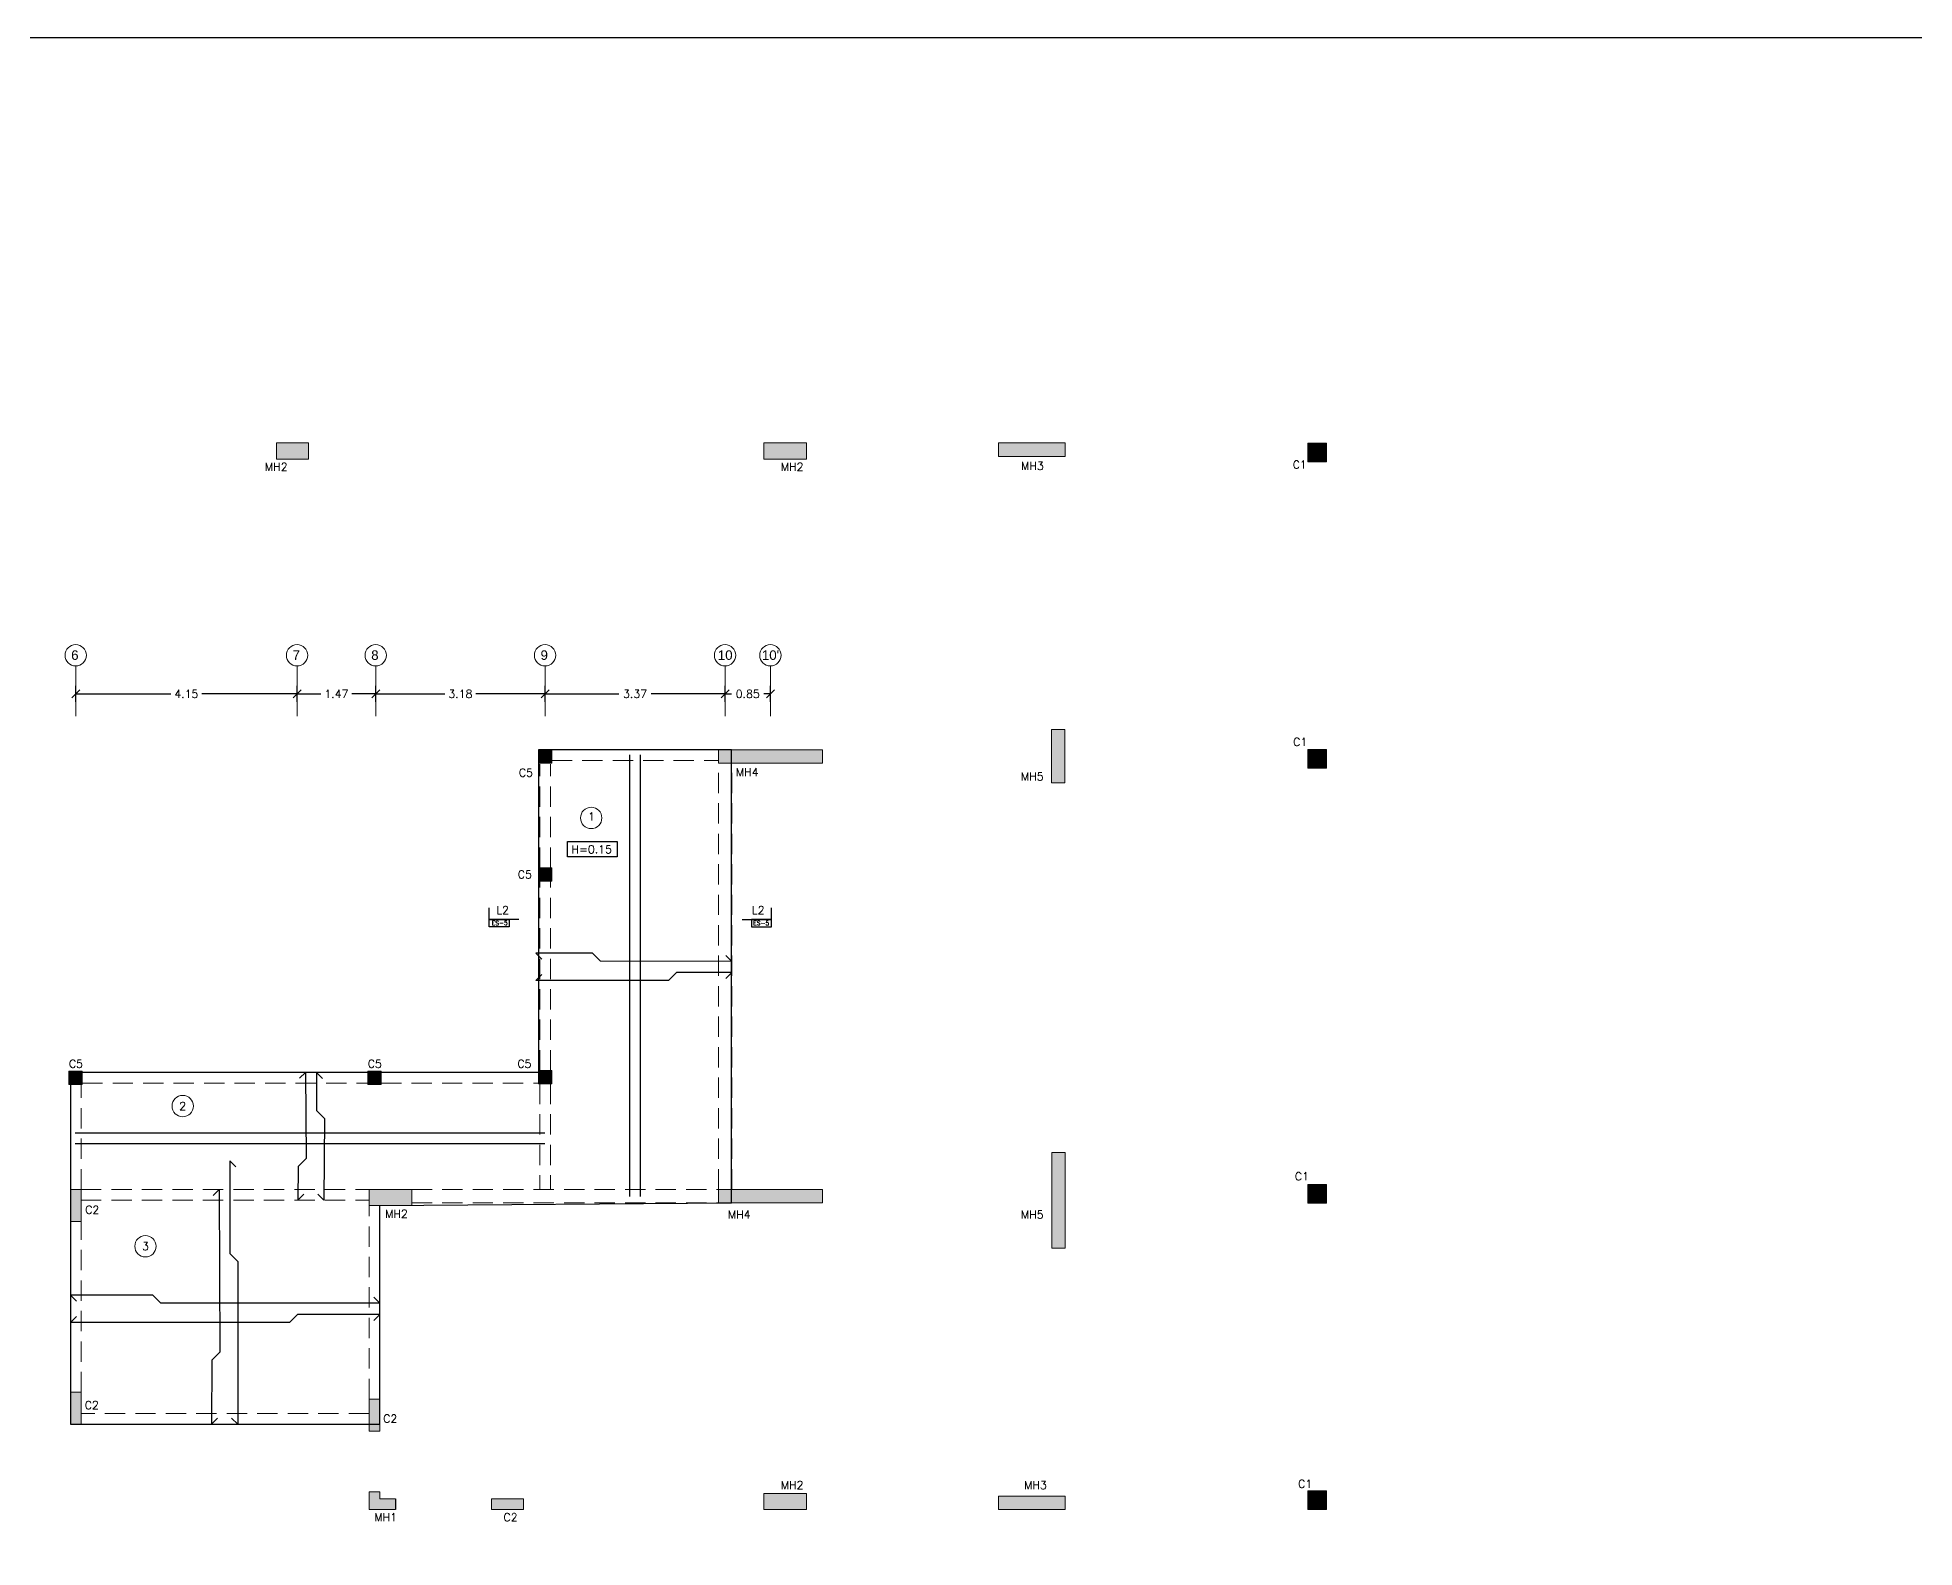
# Model space of a CAD drawing. Header units: metres. Extents: x -44 to 358, y -246 to 48.
# Drawn here: x 74.7 to 109.89, y -40.73 to -12.43 of the extents above; entities that cross this region are included whole.
import ezdxf
from ezdxf.enums import TextEntityAlignment as Align

# ---------------------------------------------------------------- set-up
doc = ezdxf.new("R2010")
doc.units = ezdxf.units.M
doc.header["$LTSCALE"] = 0.3
doc.header["$PDMODE"] = 3
doc.linetypes.add('Grid Line 1_2_', pattern=[22.225, 12.7, -3.175, 3.175, -3.175])
doc.linetypes.add('HIDDEN', pattern=[9.525, 6.35, -3.175])
for name, color, linetype, lineweight in [('0-S-GRID', 1, 'Continuous', 9), ('0-S-GRID-IDEN', 1, 'Continuous', 9), ('Columnas', 7, 'Continuous', 18), ('VIGAS', 1, 'HIDDEN', 15)]:
    doc.layers.add(name, color=color, linetype=linetype, lineweight=lineweight)
for name, color, linetype in [('ACERO', 5, 'Continuous'), ('BP', 3, 'Continuous'), ('DIMTEXTO', 4, 'Continuous'), ('HATCH', 8, 'Continuous'), ('TEXTOS', 4, 'Continuous')]:
    doc.layers.add(name, color=color, linetype=linetype)
doc.styles.add('Arial_2', font='arial.ttf', dxfattribs={"height": 0.2})
doc.styles.add('SMPLEX', font='simplex.shx')
doc.dimstyles.new('DIM-75', dxfattribs={"dimscale": 0.75, "dimtxt": 0.2, "dimasz": 0.2, "dimexe": 0.2, "dimexo": 0.2, "dimgap": 0.1, "dimtad": 0, "dimtih": 1, "dimtoh": 1, "dimzin": 0, "dimdsep": 46, "dimtxsty": 'SMPLEX', "dimblk1": 'OBLIQUE', "dimblk2": 'OBLIQUE', "dimsah": 1, "dimcen": 0.2, "dimclrd": 4, "dimclre": 4, "dimclrt": 4, "dimadec": 0, "dimazin": 0, "dimtfac": 1, "dimtmove": 0, "dimatfit": 3, "dimldrblk": 'OBLIQUE', "dimfxl": 0.2, "dimfxlon": 1, "dimtfill": 1, "dimtolj": 1, "dimtzin": 0, "dimarcsym": 0})

# ---------------------------------------------------------------- blocks, each defined once
blk = doc.blocks.new('_OBLIQUE')
at = {"color": 0, "linetype": 'ByBlock'}
blk.add_line((-0.5, -0.5), (0.5, 0.5), dxfattribs=at)
blk = doc.blocks.new('*D1046')
at = {"layer": 'DEFPOINTS', "color": 0, "ltscale": 0.05, "transparency": 16777216}
for p in [(79.567, -24.729), (75.416, -25.146), (79.567, -25.146)]:
    blk.add_point(p, dxfattribs=at)
at = {"layer": 'DIMTEXTO', "color": 4, "lineweight": -2, "ltscale": 0.05, "transparency": 16777216}
for p, q in [((75.416, -24.879), (75.416, -24.579)), ((79.567, -24.879), (79.567, -24.579)), ((75.416, -24.729), (77.202, -24.729)), ((79.567, -24.729), (77.781, -24.729))]:
    blk.add_line(p, q, dxfattribs=at)
at = {"layer": 'DIMTEXTO', "color": 4, "lineweight": -2, "ltscale": 0.05, "transparency": 16777216, "xscale": 0.15, "yscale": 0.15, "zscale": 0.15, "rotation": 180}
blk.add_blockref('_OBLIQUE', (75.416, -24.729), dxfattribs=at)
at = {"layer": 'DIMTEXTO', "color": 4, "lineweight": -2, "ltscale": 0.05, "transparency": 16777216, "xscale": 0.15, "yscale": 0.15, "zscale": 0.15}
blk.add_blockref('_OBLIQUE', (79.567, -24.729), dxfattribs=at)
at = {"layer": 'DIMTEXTO', "color": 4, "ltscale": 0.05, "transparency": 16777216, "insert": (77.491, -24.729), "char_height": 0.15, "attachment_point": 5, "style": 'SMPLEX', "bg_fill": 3, "box_fill_scale": 1.1, "bg_fill_color": 256, "bg_fill_true_color": 13158600, "bg_fill_transparency": 0}
blk.add_mtext('\\A1;4.15', dxfattribs=at)
blk = doc.blocks.new('*D1042')
at = {"layer": 'DEFPOINTS', "color": 0, "ltscale": 0.2, "transparency": 16777216}
for p in [(81.041, -24.729), (79.567, -25.146), (81.041, -25.146)]:
    blk.add_point(p, dxfattribs=at)
at = {"layer": 'DIMTEXTO', "color": 4, "lineweight": -2, "ltscale": 0.2, "transparency": 16777216}
for p, q in [((79.567, -24.879), (79.567, -24.579)), ((81.041, -24.879), (81.041, -24.579)), ((79.567, -24.729), (80.015, -24.729)), ((81.041, -24.729), (80.593, -24.729))]:
    blk.add_line(p, q, dxfattribs=at)
at = {"layer": 'DIMTEXTO', "color": 4, "lineweight": -2, "ltscale": 0.2, "transparency": 16777216, "xscale": 0.15, "yscale": 0.15, "zscale": 0.15, "rotation": 180}
blk.add_blockref('_OBLIQUE', (79.567, -24.729), dxfattribs=at)
at = {"layer": 'DIMTEXTO', "color": 4, "lineweight": -2, "ltscale": 0.2, "transparency": 16777216, "xscale": 0.15, "yscale": 0.15, "zscale": 0.15}
blk.add_blockref('_OBLIQUE', (81.041, -24.729), dxfattribs=at)
at = {"layer": 'DIMTEXTO', "color": 4, "ltscale": 0.2, "transparency": 16777216, "insert": (80.304, -24.729), "char_height": 0.15, "attachment_point": 5, "style": 'SMPLEX', "bg_fill": 3, "box_fill_scale": 1.1, "bg_fill_color": 256, "bg_fill_true_color": 13158600, "bg_fill_transparency": 0}
blk.add_mtext('\\A1;1.47', dxfattribs=at)
blk = doc.blocks.new('*D1043')
at = {"layer": 'DEFPOINTS', "color": 0, "ltscale": 0.2, "transparency": 16777216}
for p in [(84.216, -24.729), (81.041, -25.146), (84.216, -25.146)]:
    blk.add_point(p, dxfattribs=at)
at = {"layer": 'DIMTEXTO', "color": 4, "lineweight": -2, "ltscale": 0.2, "transparency": 16777216}
for p, q in [((81.041, -24.879), (81.041, -24.579)), ((84.216, -24.879), (84.216, -24.579)), ((81.041, -24.729), (82.339, -24.729)), ((84.216, -24.729), (82.918, -24.729))]:
    blk.add_line(p, q, dxfattribs=at)
at = {"layer": 'DIMTEXTO', "color": 4, "lineweight": -2, "ltscale": 0.2, "transparency": 16777216, "xscale": 0.15, "yscale": 0.15, "zscale": 0.15, "rotation": 180}
blk.add_blockref('_OBLIQUE', (81.041, -24.729), dxfattribs=at)
at = {"layer": 'DIMTEXTO', "color": 4, "lineweight": -2, "ltscale": 0.2, "transparency": 16777216, "xscale": 0.15, "yscale": 0.15, "zscale": 0.15}
blk.add_blockref('_OBLIQUE', (84.216, -24.729), dxfattribs=at)
at = {"layer": 'DIMTEXTO', "color": 4, "ltscale": 0.2, "transparency": 16777216, "insert": (82.629, -24.729), "char_height": 0.15, "attachment_point": 5, "style": 'SMPLEX', "bg_fill": 3, "box_fill_scale": 1.1, "bg_fill_color": 256, "bg_fill_true_color": 13158600, "bg_fill_transparency": 0}
blk.add_mtext('\\A1;3.18', dxfattribs=at)
blk = doc.blocks.new('*D1044')
at = {"layer": 'DEFPOINTS', "color": 0, "ltscale": 0.2, "transparency": 16777216}
for p in [(87.591, -24.729), (84.216, -25.146), (87.591, -25.146)]:
    blk.add_point(p, dxfattribs=at)
at = {"layer": 'DIMTEXTO', "color": 4, "lineweight": -2, "ltscale": 0.2, "transparency": 16777216}
for p, q in [((84.216, -24.879), (84.216, -24.579)), ((87.591, -24.879), (87.591, -24.579)), ((84.216, -24.729), (85.6, -24.729)), ((87.591, -24.729), (86.207, -24.729))]:
    blk.add_line(p, q, dxfattribs=at)
at = {"layer": 'DIMTEXTO', "color": 4, "lineweight": -2, "ltscale": 0.2, "transparency": 16777216, "xscale": 0.15, "yscale": 0.15, "zscale": 0.15, "rotation": 180}
blk.add_blockref('_OBLIQUE', (84.216, -24.729), dxfattribs=at)
at = {"layer": 'DIMTEXTO', "color": 4, "lineweight": -2, "ltscale": 0.2, "transparency": 16777216, "xscale": 0.15, "yscale": 0.15, "zscale": 0.15}
blk.add_blockref('_OBLIQUE', (87.591, -24.729), dxfattribs=at)
at = {"layer": 'DIMTEXTO', "color": 4, "ltscale": 0.2, "transparency": 16777216, "insert": (85.904, -24.729), "char_height": 0.15, "attachment_point": 5, "style": 'SMPLEX', "bg_fill": 3, "box_fill_scale": 1.1, "bg_fill_color": 256, "bg_fill_true_color": 13158600, "bg_fill_transparency": 0}
blk.add_mtext('\\A1;3.37', dxfattribs=at)
blk = doc.blocks.new('*D1045')
at = {"layer": 'DEFPOINTS', "color": 0, "ltscale": 0.2, "transparency": 16777216}
for p in [(88.441, -24.729), (87.591, -25.146), (88.441, -25.146)]:
    blk.add_point(p, dxfattribs=at)
at = {"layer": 'DIMTEXTO', "color": 4, "lineweight": -2, "ltscale": 0.2, "transparency": 16777216}
for p, q in [((87.591, -24.879), (87.591, -24.579)), ((88.441, -24.879), (88.441, -24.579)), ((87.591, -24.729), (87.712, -24.729)), ((88.441, -24.729), (88.32, -24.729))]:
    blk.add_line(p, q, dxfattribs=at)
at = {"layer": 'DIMTEXTO', "color": 4, "lineweight": -2, "ltscale": 0.2, "transparency": 16777216, "xscale": 0.15, "yscale": 0.15, "zscale": 0.15, "rotation": 180}
blk.add_blockref('_OBLIQUE', (87.591, -24.729), dxfattribs=at)
at = {"layer": 'DIMTEXTO', "color": 4, "lineweight": -2, "ltscale": 0.2, "transparency": 16777216, "xscale": 0.15, "yscale": 0.15, "zscale": 0.15}
blk.add_blockref('_OBLIQUE', (88.441, -24.729), dxfattribs=at)
at = {"layer": 'DIMTEXTO', "color": 4, "ltscale": 0.2, "transparency": 16777216, "insert": (88.016, -24.729), "char_height": 0.15, "attachment_point": 5, "style": 'SMPLEX', "bg_fill": 3, "box_fill_scale": 1.1, "bg_fill_color": 256, "bg_fill_true_color": 13158600, "bg_fill_transparency": 0}
blk.add_mtext('\\A1;0.85', dxfattribs=at)
blk = doc.blocks.new('A$C29cb555f')
at = {"layer": 'HATCH'}
h = blk.add_hatch(color=256, dxfattribs=at)
h.dxf.hatch_style = 1
h.paths.add_polyline_path([(8.101, 20.208), (8.101, 19.908), (8.901, 19.908), (8.901, 20.208)])
h = blk.add_hatch(color=256, dxfattribs=at)
h.dxf.hatch_style = 1
h.paths.add_polyline_path([(14.263, 20.208), (14.263, 19.908), (14.863, 19.908), (14.863, 20.208)])
h = blk.add_hatch(color=256, dxfattribs=at)
h.dxf.hatch_style = 1
h.paths.add_polyline_path([(23.401, 20.208), (23.401, 19.908), (24.201, 19.908), (24.201, 20.208)])
h = blk.add_hatch(color=256, dxfattribs=at)
h.dxf.hatch_style = 1
h.paths.add_polyline_path([(27.801, 19.958), (29.05, 19.958), (29.05, 20.208), (27.801, 20.208)])
h = blk.add_hatch(color=256, dxfattribs=at)
h.dxf.hatch_style = 1
h.paths.add_polyline_path([(33.601, 19.856), (33.951, 19.856), (33.951, 20.206), (33.601, 20.206)])
h = blk.add_hatch(color=256, dxfattribs=at)
h.dxf.hatch_style = 1
h.paths.add_polyline_path([(29.046, 13.836), (28.796, 13.836), (28.796, 14.836), (29.046, 14.836)])
h = blk.add_hatch(color=256, dxfattribs=at)
h.dxf.hatch_style = 1
h.paths.add_polyline_path([(8.101, 14.508), (8.101, 14.208), (8.901, 14.208), (8.901, 14.508)])
h = blk.add_hatch(color=256, dxfattribs=at)
h.dxf.hatch_style = 1
h.paths.add_polyline_path([(12.201, 14.458), (12.201, 14.208), (12.801, 14.208), (12.801, 14.458)])
h = blk.add_hatch(color=256, dxfattribs=at)
h.dxf.hatch_style = 1
h.paths.add_polyline_path([(15.976, 14.208), (16.226, 14.208), (16.226, 14.458), (15.976, 14.458)])
h = blk.add_hatch(color=256, dxfattribs=at)
h.dxf.hatch_style = 1
h.paths.add_polyline_path([(19.176, 14.208), (19.426, 14.208), (19.426, 14.458), (19.176, 14.458)])
h = blk.add_hatch(color=256, dxfattribs=at)
h.dxf.hatch_style = 1
h.paths.add_polyline_path([(22.801, 14.208), (22.551, 14.208), (22.551, 14.458), (24.501, 14.458), (24.501, 14.208)])
h = blk.add_hatch(color=256, dxfattribs=at)
h.dxf.hatch_style = 1
h.paths.add_polyline_path([(33.601, 14.113), (33.951, 14.113), (33.951, 14.463), (33.601, 14.463)])
h = blk.add_hatch(color=256, dxfattribs=at)
h.dxf.hatch_style = 1
h.paths.add_polyline_path([(19.176, 11.998), (19.426, 11.998), (19.426, 12.248), (19.176, 12.248)])
h = blk.add_hatch(color=256, dxfattribs=at)
h.dxf.hatch_style = 1
h.paths.add_polyline_path([(19.176, 8.198), (19.426, 8.198), (19.426, 8.448), (19.176, 8.448)])
h = blk.add_hatch(color=256, dxfattribs=at)
h.dxf.hatch_style = 1
h.paths.add_polyline_path([(10.373, 8.188), (10.623, 8.188), (10.623, 8.438), (10.373, 8.438)])
h = blk.add_hatch(color=256, dxfattribs=at)
h.dxf.hatch_style = 1
h.paths.add_polyline_path([(15.976, 8.188), (16.226, 8.188), (16.226, 8.438), (15.976, 8.438)])
h = blk.add_hatch(color=256, dxfattribs=at)
h.dxf.hatch_style = 1
h.paths.add_polyline_path([(29.051, 5.119), (28.801, 5.119), (28.801, 6.913), (29.051, 6.913)])
h = blk.add_hatch(color=256, dxfattribs=at)
h.dxf.hatch_style = 1
h.paths.add_polyline_path([(10.401, 5.619), (10.601, 5.619), (10.601, 6.219), (10.401, 6.219)])
h = blk.add_hatch(color=256, dxfattribs=at)
h.dxf.hatch_style = 1
h.paths.add_polyline_path([(16.001, 6.219), (16.001, 5.919), (16.801, 5.919), (16.801, 6.219)])
h = blk.add_hatch(color=256, dxfattribs=at)
h.dxf.hatch_style = 1
h.paths.add_polyline_path([(22.801, 6.219), (22.551, 6.219), (22.551, 5.969), (24.501, 5.969), (24.501, 6.219)])
h = blk.add_hatch(color=256, dxfattribs=at)
h.dxf.hatch_style = 1
h.paths.add_polyline_path([(33.601, 5.959), (33.951, 5.959), (33.951, 6.309), (33.601, 6.309)])
h = blk.add_hatch(color=256, dxfattribs=at)
h.dxf.hatch_style = 1
h.paths.add_polyline_path([(10.401, 1.819), (10.601, 1.819), (10.601, 2.419), (10.401, 2.419)])
h = blk.add_hatch(color=256, dxfattribs=at)
h.dxf.hatch_style = 1
h.paths.add_polyline_path([(16.001, 1.689), (16.201, 1.689), (16.201, 2.289), (16.001, 2.289)])
h = blk.add_hatch(color=256, dxfattribs=at)
h.dxf.hatch_style = 1
h.paths.add_polyline_path([(16.498, 0.419), (16.498, 0.219), (16.001, 0.219), (16.001, 0.549), (16.201, 0.549), (16.201, 0.419)])
h = blk.add_hatch(color=256, dxfattribs=at)
h.dxf.hatch_style = 1
h.paths.add_polyline_path([(18.298, 0.419), (18.298, 0.219), (18.898, 0.219), (18.898, 0.419)])
h = blk.add_hatch(color=256, dxfattribs=at)
h.dxf.hatch_style = 1
h.paths.add_polyline_path([(23.401, 0.519), (23.401, 0.219), (24.201, 0.219), (24.201, 0.519)])
h = blk.add_hatch(color=256, dxfattribs=at)
h.dxf.hatch_style = 1
h.paths.add_polyline_path([(29.05, 0.469), (27.801, 0.469), (27.801, 0.219), (29.05, 0.219)])
h = blk.add_hatch(color=256, dxfattribs=at)
h.dxf.hatch_style = 1
h.paths.add_polyline_path([(33.601, 0.221), (33.951, 0.221), (33.951, 0.571), (33.601, 0.571)])
at = {"layer": 'Columnas'}
for points in [[(8.101, 20.208), (8.101, 19.908), (8.901, 19.908), (8.901, 20.208)], [(14.263, 20.208), (14.263, 19.908), (14.863, 19.908), (14.863, 20.208)], [(23.401, 20.208), (23.401, 19.908), (24.201, 19.908), (24.201, 20.208)], [(33.601, 19.856), (33.951, 19.856), (33.951, 20.206), (33.601, 20.206)], [(29.046, 13.836), (28.796, 13.836), (28.796, 14.836), (29.046, 14.836)], [(8.101, 14.508), (8.101, 14.208), (8.901, 14.208), (8.901, 14.508)], [(12.201, 14.458), (12.201, 14.208), (12.801, 14.208), (12.801, 14.458)], [(15.976, 14.208), (16.226, 14.208), (16.226, 14.458), (15.976, 14.458)], [(19.176, 14.208), (19.426, 14.208), (19.426, 14.458), (19.176, 14.458)], [(33.601, 14.113), (33.951, 14.113), (33.951, 14.463), (33.601, 14.463)], [(19.176, 11.998), (19.426, 11.998), (19.426, 12.248), (19.176, 12.248)], [(19.176, 8.198), (19.426, 8.198), (19.426, 8.448), (19.176, 8.448)], [(10.373, 8.188), (10.623, 8.188), (10.623, 8.438), (10.373, 8.438)], [(15.976, 8.188), (16.226, 8.188), (16.226, 8.438), (15.976, 8.438)], [(29.051, 5.119), (28.801, 5.119), (28.801, 6.913), (29.051, 6.913)], [(10.401, 5.619), (10.601, 5.619), (10.601, 6.219), (10.401, 6.219)], [(16.001, 6.219), (16.001, 5.919), (16.801, 5.919), (16.801, 6.219)], [(33.601, 5.959), (33.951, 5.959), (33.951, 6.309), (33.601, 6.309)], [(10.401, 1.819), (10.601, 1.819), (10.601, 2.419), (10.401, 2.419)], [(16.001, 1.689), (16.201, 1.689), (16.201, 2.289), (16.001, 2.289)], [(18.298, 0.419), (18.298, 0.219), (18.898, 0.219), (18.898, 0.419)], [(23.401, 0.519), (23.401, 0.219), (24.201, 0.219), (24.201, 0.519)], [(33.601, 0.221), (33.951, 0.221), (33.951, 0.571), (33.601, 0.571)]]:
    blk.add_lwpolyline(points, close=True, dxfattribs=at)
for points in [[(27.801, 20.208), (29.051, 20.208), (29.051, 19.958), (27.801, 19.958), (27.8, 20.208)], [(16.498, 0.419), (16.498, 0.219), (16.001, 0.219), (16.001, 0.549), (16.201, 0.549), (16.201, 0.419), (16.498, 0.419), (16.498, 0.219)], [(27.801, 0.219), (29.051, 0.219), (29.051, 0.469), (27.801, 0.469), (27.8, 0.219)]]:
    blk.add_lwpolyline(points, dxfattribs=at)
at = {"layer": 'HATCH', "ltscale": 0.2}
blk.add_lwpolyline([(16.498, 0.419), (16.498, 0.219)], dxfattribs=at)
at = {"layer": 'DIMTEXTO', "ltscale": 0.2, "char_height": 0.15, "attachment_point": 1, "style": 'SMPLEX', "bg_fill": 3, "box_fill_scale": 1.2, "bg_fill_color": 256, "bg_fill_transparency": 0}
for s, width, insert in [('MH2', 0.23091, (8.512, 19.836)), ('MH2', 0.25407, (14.047, 19.836)), ('MH2', 0.35114, (23.72, 19.836)), ('MH3', 0.23091, (28.225, 19.853)), ('C1', 0.23091, (33.316, 19.877)), ('MH2', 0.23091, (8.506, 14.763)), ('C1', 0.23091, (33.326, 14.681)), ('C4', 0.23091, (12.412, 14.104)), ('C5', 0.23091, (15.976, 14.104)), ('C5', 0.23091, (18.81, 14.104)), ('MH4', 0.23091, (22.878, 14.115)), ('MH5', 0.23091, (28.222, 14.033)), ('C5', 0.23091, (18.789, 12.197)), ('C5', 0.23091, (10.374, 8.649)), ('C5', 0.23091, (15.976, 8.649)), ('C5', 0.23091, (18.78, 8.649)), ('C1', 0.23091, (33.357, 6.54)), ('C2', 0.23091, (10.68, 5.912)), ('MH2', 0.41414, (16.302, 5.836)), ('MH4', 0.23091, (22.729, 5.821)), ('MH5', 0.23091, (28.222, 5.821)), ('C2', 0.23091, (10.669, 2.251)), ('C2', 0.23091, (16.266, 1.998)), ('MH2', 0.23091, (23.72, 0.753)), ('MH3', 0.23091, (28.282, 0.753)), ('C1', 0.23091, (33.418, 0.776)), ('MH1', 0.23091, (16.1, 0.15)), ('C2', 0.23091, (18.521, 0.15))]:
    blk.add_mtext_dynamic_manual_height_columns(s, width=width, gutter_width=0.25, heights=[0], dxfattribs=dict(at, insert=insert))
at = {"layer": 'Columnas'}
for points in [[(22.551, 14.458), (24.501, 14.458), (24.501, 14.208), (22.551, 14.208)], [(22.55, 6.219), (24.5, 6.219), (24.5, 5.969), (22.55, 5.969)]]:
    blk.add_lwpolyline(points, close=True, dxfattribs=at)

msp = doc.modelspace()

# ---------------------------------------------------------------- block references
at = {"layer": 'DIMTEXTO', "ltscale": 0.2}
msp.add_blockref('A$C29cb555f', (64.916027, -40.2354436), dxfattribs=at)

# ---------------------------------------------------------------- next in the draw order: linework, layer by layer
at = {"layer": '0-S-GRID', "linetype": 'Grid Line 1_2_'}
for p, q in [((75.416027, -24.2055741), (75.416027, -25.1455741)), ((75.416027, -24.2055741), (75.416027, -25.1455741)), ((79.566627, -24.2055741), (79.566627, -25.1455741)), ((79.566627, -24.2055741), (79.566627, -25.1455741)), ((81.041027, -24.2055741), (81.041027, -25.1455741)), ((81.041027, -24.2055741), (81.041027, -25.1455741)), ((84.216027, -24.2055741), (84.216027, -25.1455741)), ((84.216027, -24.2055741), (84.216027, -25.1455741)), ((87.591027, -24.2055741), (87.591027, -25.1455741)), ((87.591027, -24.2055741), (87.591027, -25.145574))]:
    msp.add_line(p, q, dxfattribs=at)
at = {"layer": '0-S-GRID-IDEN'}
for centre, radius in [((75.416027, -24.0055741), 0.2), ((79.566627, -24.0055741), 0.2), ((81.041027, -24.0055741), 0.2), ((84.216027, -24.0055741), 0.2), ((87.591027, -24.0055741), 0.2), ((88.441027, -24.0055741), 0.2), ((85.0806994, -27.0540263), 0.20025), ((77.4225658, -32.4552634), 0.20025), ((76.724597, -35.0814976), 0.20025)]:
    msp.add_circle(centre, radius, dxfattribs=at)
at = {"layer": 'ACERO', "ltscale": 0.2}
for p, q in [((85.8034563, -34.15105), (85.8034563, -25.8735373)), ((86.0034563, -34.15105), (86.0034563, -25.8735373)), ((84.210578, -32.9620935), (75.408008, -32.9620935)), ((84.210578, -33.1620935), (75.408008, -33.1620935))]:
    msp.add_line(p, q, dxfattribs=at)
at = {"layer": 'ACERO'}
for points in [[(87.6037199, -29.632239), (87.716027, -29.7427642), (85.2582315, -29.7402672), (85.1082315, -29.5902672), (84.0406481, -29.5902889), (84.1531481, -29.7027889)], [(87.603527, -30.0653039), (87.716027, -29.9528039), (86.6826726, -29.9528493), (86.5326726, -30.1028493), (84.0406481, -30.1029098), (84.1531481, -29.9904098)], [(79.6138801, -31.9342775), (79.7264972, -31.8222812), (79.73761, -33.4360623), (79.587196, -33.5856472), (79.5785884, -34.21682), (79.6913989, -34.1046314)], [(80.0404275, -31.9350917), (79.9282389, -31.8222812), (79.9284121, -32.5363704), (80.0779969, -32.6867844), (80.0701678, -34.2168185), (79.953717, -34.1038803)], [(78.4188367, -33.5942196), (78.306648, -33.4814091), (78.3079287, -35.2167974), (78.4575136, -35.3672114), (78.4548645, -38.416817), (78.3384137, -38.3038787)], [(77.9933967, -34.1284697), (78.1060138, -34.0164734), (78.1171266, -37.069145), (77.9667126, -37.2187299), (77.9632851, -38.4168185), (78.0760956, -38.3046299)], [(81.0037199, -36.0377677), (81.116027, -36.1482928), (77.0149723, -36.1457291), (76.8649723, -35.9957291), (75.316027, -35.9958462), (75.428527, -36.1083462)], [(81.003527, -36.4706094), (81.116027, -36.3581094), (79.5734776, -36.3583304), (79.4234776, -36.5083304), (75.316027, -36.5084342), (75.428527, -36.3959342)]]:
    msp.add_lwpolyline(points, dxfattribs=at)
at = {"layer": 'BP', "ltscale": 0.2}
msp.add_lwpolyline([(84.091027, -25.7777409), (84.091027, -31.8222797), (75.316027, -31.8222797), (75.316027, -38.4168185), (81.116027, -38.4168185), (81.116027, -34.3168185), (87.7106365, -34.2668185), (87.7106365, -25.7777409)], close=True, dxfattribs=at)
at = {"layer": 'DIMTEXTO'}
msp.add_lwpolyline([(0.9379767, -12.4288255), (147.6240338, -12.4288255), (147.6240338, -58.5105287), (0.9379767, -58.5105287)], close=True, dxfattribs=at)
at = {"layer": 'TEXTOS', "color": 5, "linetype": 'Continuous', "ltscale": 0.01}
for p, q in [((83.7244359, -28.9590958), (83.170234, -28.9590963)), ((87.9097316, -28.9590958), (88.4639335, -28.9590963))]:
    msp.add_line(p, q, dxfattribs=at)
at = {"layer": 'TEXTOS', "color": 8, "linetype": 'Continuous', "ltscale": 0.01}
for points in [[(83.1702341, -29.0951298), (83.170234, -28.9590958), (83.5462376, -28.9590955), (83.5462377, -29.0951295)], [(88.4639334, -29.0951298), (88.4639335, -28.9590958), (88.0879299, -28.9590955), (88.0879298, -29.0951295)]]:
    msp.add_lwpolyline(points, close=True, dxfattribs=at)
at = {"layer": 'VIGAS', "ltscale": 0.2}
for p, q in [((84.341027, -25.7777409), (87.466027, -25.7777409)), ((84.341027, -25.9777409), (87.466027, -25.9777409)), ((87.4665233, -34.0168185), (87.466027, -26.0277409)), ((87.7165233, -34.016803), (87.716027, -26.0277253)), ((84.116027, -27.9874403), (84.116027, -26.0485269)), ((84.316027, -27.9874403), (84.316027, -26.0485269)), ((84.116027, -31.7874403), (84.116027, -28.2374403)), ((84.316027, -31.7874403), (84.316027, -28.2374403)), ((75.5382279, -31.8222797), (80.891027, -31.8222797)), ((81.141027, -31.8222797), (84.091027, -31.8222797)), ((75.316027, -34.0168185), (75.316027, -32.0472797)), ((75.516027, -34.0168185), (75.516027, -32.0472797)), ((75.5382279, -32.0222797), (80.891027, -32.0222797)), ((81.141027, -32.0222797), (84.091027, -32.0222797)), ((84.116027, -32.0374403), (84.116027, -34.0168185)), ((84.316027, -32.0374403), (84.316027, -34.0168185)), ((75.516027, -34.0168185), (80.916027, -34.0168185)), ((81.716027, -34.0168185), (87.466027, -34.0168185)), ((75.516027, -34.2168185), (80.916027, -34.2168185)), ((80.916027, -37.9468185), (80.916027, -34.3168185)), ((81.116027, -37.9468185), (81.116027, -34.3168185)), ((81.716027, -34.2668185), (87.466027, -34.2668185)), ((75.316027, -37.8168185), (75.316027, -34.6168185)), ((75.516027, -37.8168185), (75.516027, -34.6168185)), ((80.916027, -38.2168185), (75.516027, -38.2168185)), ((80.916027, -38.4168185), (75.516027, -38.4168185))]:
    msp.add_line(p, q, dxfattribs=at)

# ---------------------------------------------------------------- next in the draw order: texts
at = {"layer": 'DIMTEXTO', "style": 'SMPLEX'}
for s, p in [('1', (85.0883676, -27.0272871)), ('2', (77.4225658, -32.4552634)), ('3', (76.724597, -35.0814976))]:
    msp.add_text(s, height=0.15, dxfattribs=at).set_placement(p, align=Align.MIDDLE_CENTER)
at = {"layer": 'DIMTEXTO', "width": 0.168354375, "style": 'Arial_2'}
for s, insert, char_height, attachment_point in [('6', (75.4701947, -23.9134203), 0.1785937, 3), ('7', (79.6207947, -23.9134203), 0.1785937, 3), ('8', (81.0951947, -23.9134203), 0.1785937, 3), ('9', (84.2701947, -23.9134203), 0.1785937, 3), ('10', (87.5932552, -23.9134203), 0.17859375, 2), ("10'", (88.4432552, -23.9134203), 0.17859375, 2)]:
    msp.add_mtext(s, dxfattribs=dict(at, insert=insert, char_height=char_height, attachment_point=attachment_point))
at = {"layer": 'TEXTOS', "color": 4, "ltscale": 0.5, "char_height": 0.08249794, "attachment_point": 5, "style": 'SMPLEX'}
for insert, rotation in [((83.3657366, -29.0235562), 0.7773585), ((88.2684309, -29.0235562), 359.2226415)]:
    msp.add_mtext('ES-5', dxfattribs=dict(at, insert=insert, rotation=rotation))

# ---------------------------------------------------------------- next in the draw order: texts
at = {"layer": 'DIMTEXTO', "color": 4, "insert": (85.0900671, -27.6432138), "char_height": 0.15, "attachment_point": 5, "rotation": 0.00000001, "style": 'SMPLEX', "bg_fill": 3, "box_fill_scale": 1.1, "bg_fill_color": 256, "bg_fill_true_color": 13158600, "bg_fill_transparency": 0}
msp.add_mtext('\\A1;H=0.15', dxfattribs=at)
at = {"layer": 'DIMTEXTO', "color": 4, "lineweight": -3, "char_height": 0.14999625, "attachment_point": 5, "style": 'SMPLEX', "bg_fill": 3, "box_fill_scale": 1.1, "bg_fill_color": 256, "bg_fill_true_color": 13158600, "bg_fill_transparency": 0}
for insert, rotation in [((83.4220726, -28.7826576), 0.7773585), ((88.2120949, -28.7826576), 359.2226415)]:
    msp.add_mtext('L2', dxfattribs=dict(at, insert=insert, rotation=rotation))

# ---------------------------------------------------------------- next in the draw order: dimensions: what is measured, and where the dimension line sits
at = {"layer": 'DIMTEXTO', "color": 1, "ltscale": 0.05}
dim = msp.add_linear_dim(base=(79.566627, -24.7293683), p1=(75.416027, -25.1455741), p2=(79.566627, -25.1455741), dimstyle='DIM-75', override={"dimtmove": 1}, dxfattribs=at)
dim.commit()
dim.dimension.update_dxf_attribs({"geometry": '*D1046', "text_midpoint": (77.491327, -24.7293683)})

# ---------------------------------------------------------------- next in the draw order: wipeouts: each hides what was drawn before it
msp.add_wipeout([(72.247785, -25.3278494), (81.6251063, -25.4028139), (81.6251063, -26.8083957), (72.3040485, -26.6397258)])

# ---------------------------------------------------------------- next in the draw order: linework, layer by layer
at = {"layer": 'DIMTEXTO', "color": 4}
msp.add_lwpolyline([(84.6339497, -27.4944605), (85.5707051, -27.4944605), (85.5707051, -27.7856874), (84.6339497, -27.7856874)], close=True, dxfattribs=at)
at = {"layer": 'TEXTOS', "color": 6, "linetype": 'Continuous', "ltscale": 0.01}
for p, q in [((83.1702338, -29.0951325), (83.1702341, -28.7416412)), ((88.4639336, -29.0951325), (88.4639333, -28.7416412))]:
    msp.add_line(p, q, dxfattribs=at)

# ---------------------------------------------------------------- next in the draw order: dimensions: what is measured, and where the dimension line sits
at = {"layer": 'DIMTEXTO', "ltscale": 0.2}
dim = msp.add_linear_dim(base=(81.041027, -24.7293683), p1=(79.566627, -25.1455741), p2=(81.041027, -25.1455741), dimstyle='DIM-75', override={"dimtmove": 1}, dxfattribs=at)
dim.commit()
dim.dimension.update_dxf_attribs({"geometry": '*D1042', "text_midpoint": (80.303827, -24.7293683)})

# ---------------------------------------------------------------- next in the draw order: dimensions: what is measured, and where the dimension line sits
dim = msp.add_linear_dim(base=(84.2160269868, -24.7293683041), p1=(81.0410269855, -25.1455741076), p2=(84.2160269868, -25.1455741076), dimstyle='DIM-75', override={"dimtmove": 1}, dxfattribs=at)
dim.commit()
dim.dimension.update_dxf_attribs({"geometry": '*D1043', "text_midpoint": (82.6285269862, -24.7293683041)})

# ---------------------------------------------------------------- next in the draw order: dimensions: what is measured, and where the dimension line sits
dim = msp.add_linear_dim(base=(87.5910269855, -24.7293682743), p1=(84.2160269868, -25.1455741076), p2=(87.5910269855, -25.1455740778), dimstyle='DIM-75', override={"dimtmove": 1}, dxfattribs=at)
dim.commit()
dim.dimension.update_dxf_attribs({"geometry": '*D1044', "text_midpoint": (85.9035269862, -24.7293682743)})

# ---------------------------------------------------------------- next in the draw order: dimensions: what is measured, and where the dimension line sits
dim = msp.add_linear_dim(base=(88.441027, -24.7293682), p1=(87.591027, -25.1455741), p2=(88.441027, -25.1455741), dimstyle='DIM-75', override={"dimtmove": 1}, dxfattribs=at)
dim.commit()
dim.dimension.update_dxf_attribs({"geometry": '*D1045', "text_midpoint": (88.016027, -24.7293682)})

# ---------------------------------------------------------------- next in the draw order: linework, layer by layer
at = {"layer": '0-S-GRID', "linetype": 'Grid Line 1_2_'}
for q in [(88.441027, -25.1455741), (88.441027, -25.145574)]:
    msp.add_line((88.441027, -24.2055741), q, dxfattribs=at)

doc.saveas('drawing.dxf')
